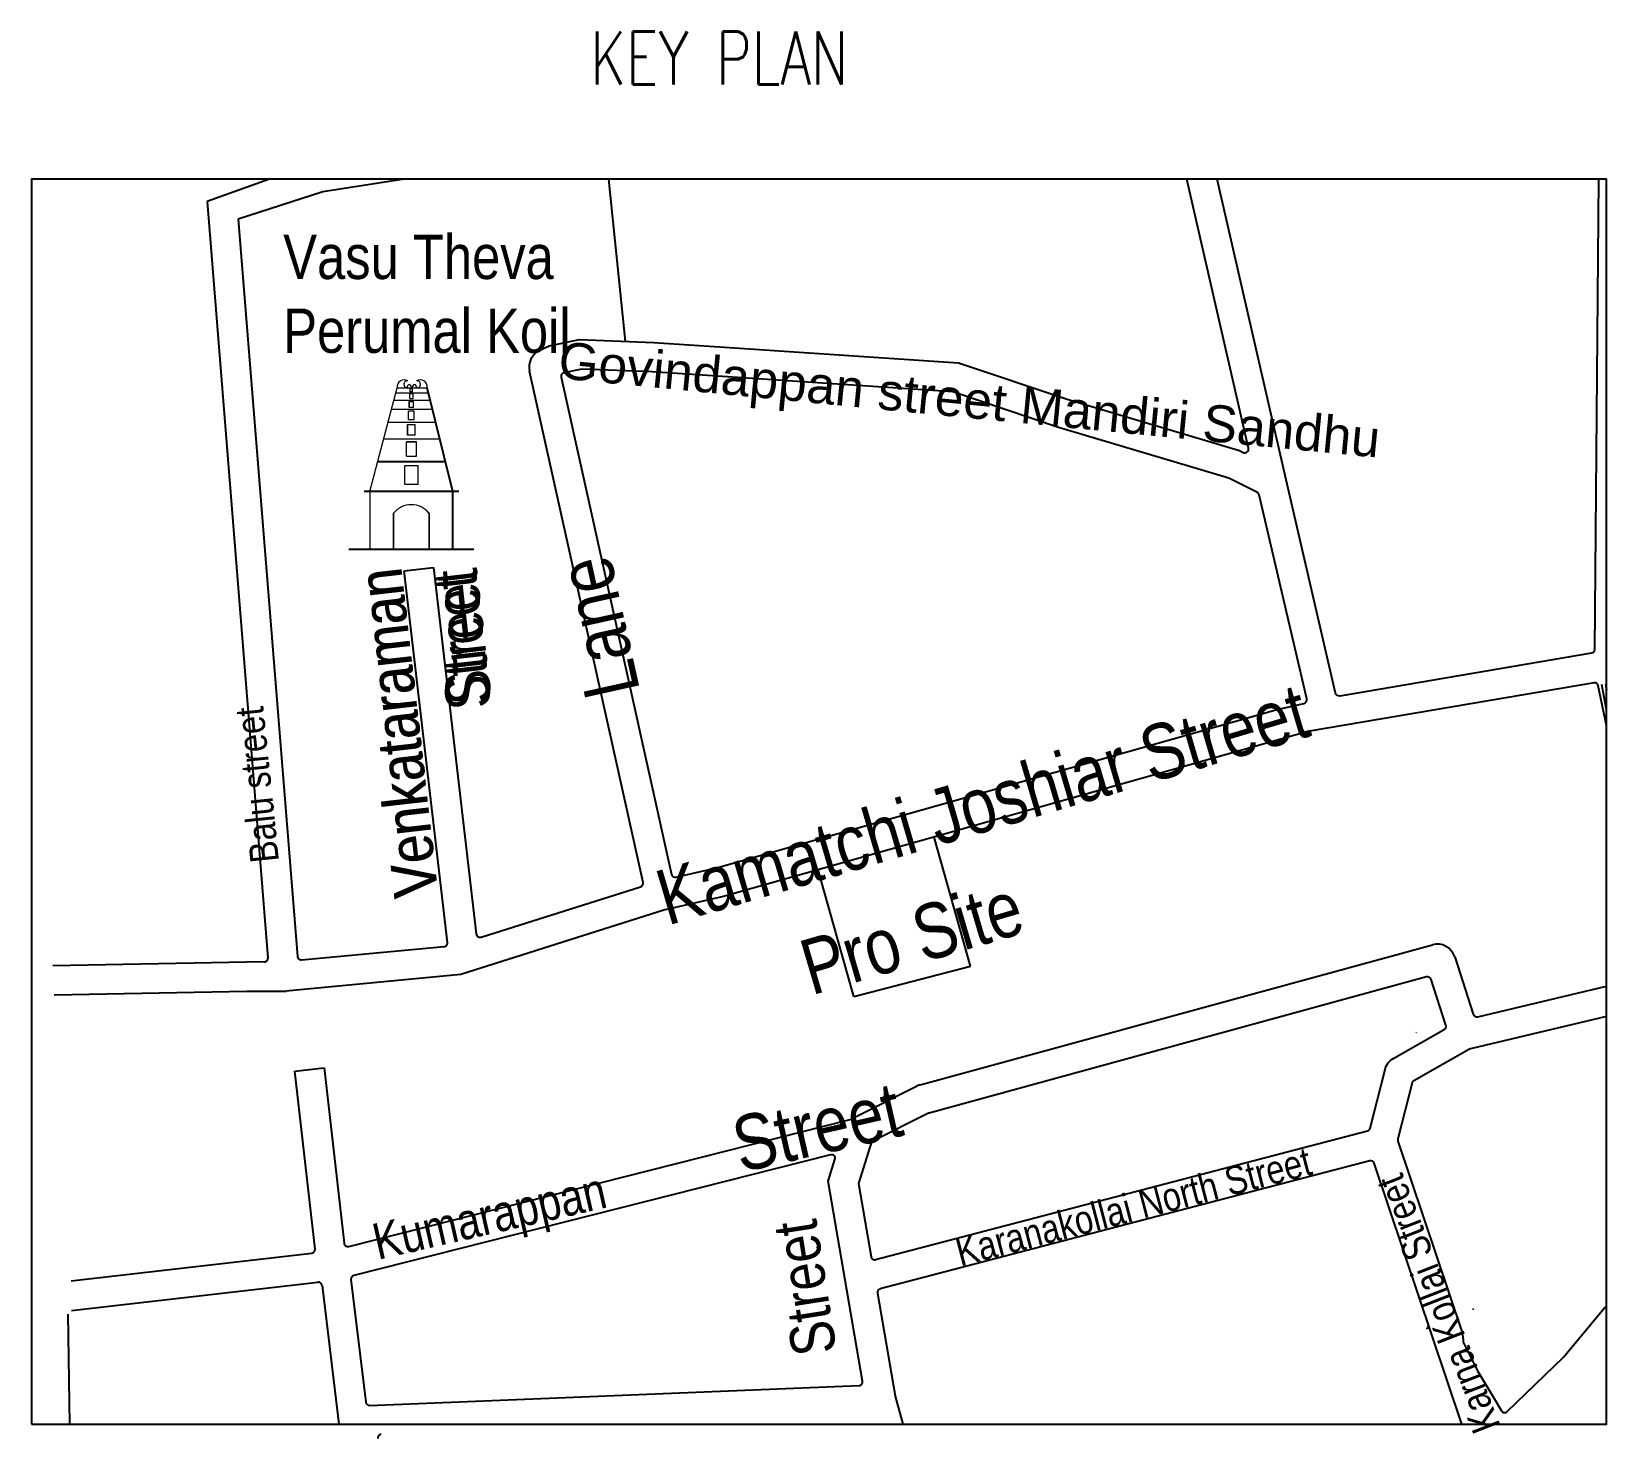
# Model space of a CAD drawing. Header units: metres. Extents: x 54 to 230, y 9 to 104.
# Drawn here: x 131.91 to 161.74, y 36.95 to 63.58 of the extents above; entities that cross this region are included whole.
import ezdxf

# ---------------------------------------------------------------- set-up
doc = ezdxf.new("R2010")
doc.units = ezdxf.units.M
doc.header["$MEASUREMENT"] = 0
doc.layers.add('Land Marks', color=7, linetype='Continuous', lineweight=25)
doc.layers.add('LOCATION_PLAN', color=7, linetype='Continuous', plot=False)
doc.styles.add('15', font='swissc.ttf', dxfattribs={"height": 15})
doc.styles.add('RS1', font='romans.shx', dxfattribs={"width": 0.75})
doc.styles.add('STYLE1', font='swissk.ttf')
doc.styles.add('style2', font='swissc.ttf', dxfattribs={"height": 12})
doc.styles.add('Title Block', font='swissc.ttf')

# ---------------------------------------------------------------- blocks, each defined once
blk = doc.blocks.new('temple')
at = {"layer": 'Land Marks', "lineweight": 13}
for p, q in [((5.75, 15.69), (13.12, 43.78)), ((13.12, 43.78), (21.31, 43.78)), ((16.7, 43.59), (17.35, 43.59)), ((16.7, 42.67), (16.7, 43.59)), ((17.35, 42.67), (17.35, 43.59)), ((28.22, 15.69), (21.31, 43.78)), ((12.24, 40.41), (22.14, 40.41)), ((21.67, 42.33), (12.74, 42.33)), ((16.45, 40.07), (17.6, 40.07)), ((16.45, 38.44), (16.45, 40.07)), ((17.6, 38.44), (16.45, 38.44)), ((17.45, 42.08), (16.59, 42.08)), ((16.59, 40.85), (16.59, 42.08)), ((16.59, 40.85), (17.45, 40.85)), ((17.35, 42.67), (16.7, 42.67)), ((17.45, 40.85), (17.45, 42.08)), ((17.6, 38.44), (17.6, 40.07)), ((10.67, 34.43), (23.61, 34.43)), ((22.77, 37.85), (11.57, 37.85)), ((17.79, 37.4), (16.25, 37.4)), ((16.25, 35.21), (16.25, 37.4)), ((16.25, 35.21), (17.79, 35.21)), ((17.79, 35.21), (17.79, 37.4)), ((16, 33.83), (18.05, 33.83)), ((16, 30.92), (16, 33.83)), ((18.05, 30.92), (16, 30.92)), ((18.05, 30.92), (18.05, 33.83)), ((24.73, 29.87), (9.47, 29.87)), ((18.39, 29.07), (15.66, 29.07)), ((15.66, 25.19), (15.66, 29.07)), ((18.39, 25.19), (18.39, 29.07)), ((7.88, 23.79), (26.23, 23.79)), ((15.2, 22.72), (18.84, 22.72)), ((15.2, 17.55), (15.2, 22.72)), ((15.66, 25.19), (18.39, 25.19)), ((18.84, 17.55), (18.84, 22.72)), ((18.84, 17.55), (15.2, 17.55)), ((29.86, 15.69), (4.18, 15.69)), ((5.75, 15.69), (5.75, 0)), ((28.22, 0), (28.22, 15.69)), ((12.2, 0), (12.2, 9.82)), ((21.78, 9.82), (21.78, 0)), ((0, 0), (33.97, 0))]:
    blk.add_line(p, q, dxfattribs=at)
for centre, radius, start, end in [((15.04, 43.98), 1.93, 58.4326, 186.1261), ((15.9, 44.7), 0.94, 80.0761, 261.0016), ((17.06, 43.5), 1.34, 117.5341, 168.3157), ((15.82, 43.5), 1.34, 11.6843, 62.4659), ((18.45, 43.5), 1.34, 117.5341, 168.3157), ((17.21, 43.5), 1.34, 11.6843, 62.4659), ((19.39, 43.98), 1.93, 353.8739, 121.5674), ((18.54, 44.7), 0.94, 278.9984, 99.9239), ((16.99, 5.84), 6.23, 39.7062, 140.2938)]:
    blk.add_arc(centre, radius, start, end, dxfattribs=at)

msp = doc.modelspace()

# ---------------------------------------------------------------- linework, layer by layer
at = {"linetype": 'Continuous'}
for p, q in [((136.417, 60.784), (135.238, 60.364)), ((135.238, 60.364), (136.389, 46.048)), ((142.336, 57.187), (141.995, 57.119)), ((136.318, 45.972), (132.316, 45.898)), ((158.133, 44.633), (158.139, 44.639)), ((146.996, 41.818), (147.126, 42.231)), ((146.781, 40.561), (146.82, 40.601)), ((132.67, 39.376), (137.335, 39.909)), ((137.413, 39.848), (137.729, 37.223)), ((137.962, 39.958), (138.242, 37.639)), ((159.204, 39.394), (159.223, 39.413)), ((132.639, 37.223), (132.608, 39.306))]:
    msp.add_line(p, q, dxfattribs=at)
for p, q in [((136.417, 60.784), (135.238, 60.364)), ((137.428, 60.544), (135.825, 60.026)), ((137.428, 60.544), (135.825, 60.026)), ((138.968, 60.784), (137.428, 60.544)), ((138.968, 60.784), (137.428, 60.544)), ((143.162, 57.715), (142.845, 60.784)), ((154.958, 55.692), (153.788, 60.784)), ((135.238, 60.364), (136.389, 46.048)), ((135.825, 60.026), (136.947, 46.074)), ((135.825, 60.026), (136.947, 46.074)), ((141.527, 57.539), (141.715, 57.632)), ((141.527, 57.539), (141.715, 57.632)), ((141.715, 57.632), (142.291, 57.748)), ((141.715, 57.632), (142.291, 57.748)), ((142.291, 57.748), (143.697, 57.695)), ((143.697, 57.695), (145.222, 57.594)), ((145.222, 57.594), (149.467, 57.311)), ((149.467, 57.311), (151.525, 56.618)), ((143.493, 47.476), (141.343, 57.15)), ((141.941, 57.035), (144.031, 47.627)), ((142.336, 57.187), (141.995, 57.119)), ((143.668, 57.137), (142.336, 57.187)), ((145.185, 57.036), (143.668, 57.137)), ((149.358, 56.758), (145.185, 57.036)), ((139.889, 54.875), (139.406, 56.837)), ((151.357, 56.085), (149.358, 56.758)), ((151.525, 56.618), (154.789, 55.649)), ((154.583, 55.127), (151.357, 56.085)), ((154.789, 55.649), (154.859, 55.614)), ((138.468, 55.442), (139.75, 55.442)), ((155.125, 54.857), (154.583, 55.127)), ((140.004, 54.875), (138.21, 54.875)), ((139.889, 53.78), (139.889, 54.875)), ((156.059, 50.948), (155.161, 54.81)), ((137.918, 53.78), (140.291, 53.78)), ((138.966, 53.369), (139.522, 53.432)), ((138.966, 53.369), (139.522, 53.432)), ((139.522, 53.432), (140.333, 46.499)), ((139.522, 53.432), (140.333, 46.499)), ((139.789, 46.337), (138.966, 53.369)), ((139.789, 46.337), (138.966, 53.369)), ((161.5, 51.253), (156.115, 50.339)), ((161.5, 51.253), (156.115, 50.339)), ((161.737, 50.442), (161.58, 51.198)), ((161.737, 50.442), (161.58, 51.198)), ((161.737, 50.742), (161.647, 51.22)), ((161.717, 51.227), (161.737, 51.122)), ((144.881, 47.748), (155.478, 50.74)), ((155.478, 50.74), (156.007, 50.864)), ((156.108, 50.337), (145.019, 47.207)), ((156.108, 50.337), (145.019, 47.207)), ((149.696, 45.892), (149.007, 48.332)), ((144.115, 47.574), (144.881, 47.748)), ((147.484, 45.316), (146.808, 47.712)), ((140.424, 46.44), (143.445, 47.394)), ((145.019, 47.207), (143.911, 46.955)), ((143.905, 46.953), (140.039, 45.732)), ((143.905, 46.953), (140.039, 45.732)), ((137.025, 46.01), (139.728, 46.26)), ((137.025, 46.01), (139.728, 46.26)), ((148.737, 43.642), (158.439, 46.295)), ((136.318, 45.972), (132.316, 45.898)), ((158.864, 46.065), (159.214, 44.98)), ((140.039, 45.732), (136.732, 45.416)), ((140.039, 45.732), (136.732, 45.416)), ((147.484, 45.316), (149.696, 45.892)), ((135.991, 45.413), (132.339, 45.338)), ((135.991, 45.413), (132.339, 45.338)), ((136.694, 45.413), (135.991, 45.413)), ((136.694, 45.413), (135.991, 45.413)), ((159.297, 44.933), (161.737, 45.511)), ((161.737, 44.937), (159.16, 44.327)), ((159.142, 44.32), (158.088, 43.722)), ((136.897, 43.901), (137.452, 43.964)), ((136.897, 43.901), (137.452, 43.964)), ((137.282, 40.536), (136.897, 43.901)), ((137.282, 40.536), (136.897, 43.901)), ((137.452, 43.964), (137.832, 40.646)), ((137.452, 43.964), (137.832, 40.646)), ((147.43, 42.995), (148.673, 43.617)), ((158.055, 43.679), (157.785, 42.619)), ((137.918, 40.586), (147.415, 42.99)), ((157.786, 42.579), (159.004, 38.957)), ((157.253, 42.207), (147.98, 39.78)), ((158.998, 37.223), (157.337, 42.161)), ((132.661, 39.937), (137.22, 40.459)), ((132.661, 39.937), (137.22, 40.459)), ((147.929, 39.701), (148.265, 37.756)), ((160.921, 38.49), (161.695, 39.419)), ((161.695, 39.419), (161.737, 39.448)), ((159.022, 38.846), (159.022, 38.771)), ((159.022, 38.771), (159.292, 38.231)), ((159.856, 37.46), (160.921, 38.49)), ((159.292, 38.231), (159.589, 37.736)), ((148.267, 37.749), (148.414, 37.223)), ((159.589, 37.736), (159.748, 37.474))]:
    msp.add_line(p, q)
at = {"lineweight": 13}
for p, q in [((138.319, 54.875), (138.834, 56.837)), ((139.431, 56.737), (138.808, 56.737)), ((138.834, 56.837), (139.406, 56.837)), ((139.077, 56.633), (139.077, 56.719)), ((139.137, 56.719), (139.077, 56.719)), ((139.084, 56.76), (139.084, 56.824)), ((139.084, 56.824), (139.129, 56.824)), ((139.129, 56.76), (139.084, 56.76)), ((139.129, 56.76), (139.129, 56.824)), ((139.137, 56.633), (139.137, 56.719)), ((139.508, 56.423), (138.726, 56.423)), ((138.773, 56.602), (139.464, 56.602)), ((139.16, 56.392), (139.053, 56.392)), ((139.053, 56.239), (139.053, 56.392)), ((139.066, 56.464), (139.066, 56.579)), ((139.066, 56.579), (139.147, 56.579)), ((139.147, 56.464), (139.066, 56.464)), ((139.077, 56.633), (139.137, 56.633)), ((139.147, 56.464), (139.147, 56.579)), ((139.16, 56.239), (139.16, 56.392)), ((138.663, 56.184), (139.567, 56.184)), ((139.035, 55.939), (139.035, 56.143)), ((139.035, 56.143), (139.178, 56.143)), ((139.053, 56.239), (139.16, 56.239)), ((139.178, 55.939), (139.178, 56.143)), ((139.645, 55.866), (138.579, 55.866)), ((139.202, 55.81), (139.011, 55.81)), ((139.011, 55.539), (139.011, 55.81)), ((139.178, 55.939), (139.035, 55.939)), ((139.202, 55.539), (139.202, 55.81)), ((139.011, 55.539), (139.202, 55.539)), ((138.98, 55.367), (139.234, 55.367)), ((138.98, 55.006), (138.98, 55.367)), ((139.234, 55.006), (139.234, 55.367)), ((139.234, 55.006), (138.98, 55.006)), ((138.319, 54.875), (138.319, 53.78)), ((138.77, 53.78), (138.77, 54.466)), ((139.439, 54.466), (139.439, 53.78))]:
    msp.add_line(p, q, dxfattribs=at)
msp.add_lwpolyline([(161.586, 60.784), (161.509, 51.88, -0.3633), (161.451, 51.811), (156.688, 51.003, -0.396663), (156.608, 51.056), (155.668, 55.096), (154.362, 60.784)], format="xyb")
for points in [[(158.662, 44.69, 0.355833), (158.694, 44.772), (158.414, 45.639, 0.401015), (158.329, 45.685), (148.911, 43.11, 0.049216), (148.898, 43.105), (147.818, 42.565), (147.57, 41.779), (147.81, 40.391, 0.43927), (147.896, 40.336), (157.21, 42.773, 0.272873), (157.26, 42.823), (157.543, 43.932, -0.204251), (157.709, 44.15)], [(138.314, 37.577), (147.584, 37.954, 0.452992), (147.65, 38.036), (146.996, 41.818), (147.126, 42.231, 0.587449), (147.043, 42.319), (138.014, 40.034, 0.377266), (137.962, 39.958), (138.242, 37.639, 0.391109)]]:
    msp.add_lwpolyline(points, format="xyb", close=True)
for centre, radius, start, end in [((141.684, 57.226), 0.349, 116.5651, 192.5288), ((141.684, 57.226), 0.349, 116.5651, 192.5288), ((142.009, 57.05), 0.0698, 101.3099, 192.5288), ((154.89, 55.677), 0.0698, 243.4349, 12.9381), ((155.093, 54.794), 0.0698, 13.0919, 63.4349), ((161.512, 51.184), 0.0698, 11.6894, 99.6375), ((161.512, 51.184), 0.0698, 11.6894, 99.6375), ((155.991, 50.932), 0.0698, 283.2405, 13.0919), ((156.127, 50.27), 0.0698, 99.6375, 105.7642), ((143.424, 47.461), 0.0698, 287.5256, 12.5288), ((144.1, 47.642), 0.0698, 192.5288, 282.8043), ((143.926, 46.887), 0.0698, 102.8043, 107.5256), ((143.926, 46.887), 0.0698, 102.8043, 107.5256), ((139.72, 46.329), 0.0698, 276.3402, 6.4703), ((139.72, 46.329), 0.0698, 276.3402, 6.4703), ((140.403, 46.507), 0.0698, 186.4703, 287.5256), ((140.403, 46.507), 0.0698, 186.4703, 287.5256), ((158.531, 45.958), 0.349, 17.8887, 105.2947), ((136.319, 46.042), 0.0698, 269.2262, 4.5978), ((137.017, 46.08), 0.0698, 184.5978, 276.3402), ((137.017, 46.08), 0.0698, 184.5978, 276.3402), ((136.694, 45.763), 0.349, 270, 276.3402), ((136.694, 45.763), 0.349, 270, 276.3402), ((159.281, 45.001), 0.0698, 197.8887, 283.3245), ((159.176, 44.259), 0.0698, 103.3245, 119.5397), ((148.829, 43.305), 0.349, 105.2947, 116.5651), ((158.122, 43.662), 0.0698, 119.5397, 165.7154), ((147.398, 43.058), 0.0698, 284.2026, 296.5651), ((157.852, 42.602), 0.0698, 165.7154, 198.583), ((157.271, 42.139), 0.0698, 18.583, 104.6639), ((137.901, 40.654), 0.0698, 186.5198, 284.2026), ((137.901, 40.654), 0.0698, 186.5198, 284.2026), ((137.212, 40.528), 0.0698, 276.5198, 6.5198), ((137.212, 40.528), 0.0698, 276.5198, 6.5198), ((147.998, 39.712), 0.0698, 104.6639, 189.8061), ((158.297, 39.087), 0.0698, 294.6769, 18.583), ((158.673, 38.846), 0.349, 0, 18.583), ((148.334, 37.768), 0.0698, 189.8061, 195.6422), ((159.808, 37.51), 0.0698, 211.1988, 314.0412)]:
    msp.add_arc(centre, radius, start, end)
for centre, radius, start, end in [((138.969, 56.852), 0.135, 58.4326, 186.1261), ((139.028, 56.902), 0.0657, 80.0761, 261.0016), ((139.272, 56.852), 0.135, 353.8739, 121.5674), ((139.213, 56.902), 0.0657, 278.9984, 99.9239), ((139.11, 56.818), 0.0939, 117.5341, 168.3157), ((139.023, 56.818), 0.0939, 11.6843, 62.4659), ((139.207, 56.818), 0.0939, 117.5341, 168.3157), ((139.12, 56.818), 0.0939, 11.6843, 62.4659), ((139.104, 54.188), 0.435, 39.7062, 140.2938)]:
    msp.add_arc(centre, radius, start, end, dxfattribs=at)
at = {"linetype": 'Continuous'}
for centre, start, end in [((142.009, 57.05), 101.3099, 192.5288), ((144.1, 47.642), 192.5288, 282.8043), ((136.319, 46.042), 269.2262, 4.5978), ((147.06, 42.252), 342.4744, 104.2026), ((138.031, 39.967), 104.2026, 186.8817), ((137.343, 39.84), 6.8817, 96.5198), ((138.311, 37.647), 186.8817, 272.3255), ((138.537, 36.957), 92.3255, 185.4403)]:
    msp.add_arc(centre, 0.0698, start, end, dxfattribs=at)
at = {"layer": 'LOCATION_PLAN', "color": 7}
msp.add_lwpolyline([(131.912, 37.223), (161.737, 37.223), (161.737, 60.784), (131.912, 60.784)], close=True, dxfattribs=at)

# ---------------------------------------------------------------- block references
at = {"xscale": 0.0698429184466698, "yscale": 0.0698429184466698, "zscale": 0.0698429184466698}
msp.add_blockref('temple', (137.918, 53.78), dxfattribs=at)

# ---------------------------------------------------------------- texts
for s, height, rotation, style, p in [('Venkataraman', 0.83812, 96.4703, 'style2', (139.616, 47.259)), ('Street', 0.8381, 96.4703, 'style2', (140.629, 50.9)), ('Lane', 1.0476, 102.4788, 'Title Block', (143.438, 51.107)), ('Balu street', 0.54049, 95.8342, '15', (136.599, 47.877)), ('Street', 1.0476, 12.8872, '15', (145.342, 41.981)), ('Kumarappan', 0.6846, 12.8872, '15', (138.47, 40.33)), ('Street', 0.8381, 98.8051, 'style2', (147.161, 38.596))]:
    msp.add_text(s, height=height, rotation=rotation, dxfattribs=dict(style=style)).set_placement(p)
at = {"color": 4, "insert": (142.496, 63.579), "char_height": 1, "width": 15.43301, "attachment_point": 1, "style": 'RS1'}
msp.add_mtext('\\A1;KEY PLAN', dxfattribs=at)
at = {"insert": (136.679, 59.733), "char_height": 0.83812, "attachment_point": 1, "style": 'style2'}
msp.add_mtext_dynamic_manual_height_columns('Vasu Theva\\PPerumal Koil', width=6.04497, gutter_width=4.191, heights=[0], dxfattribs=at)
msp.add_mtext_dynamic_manual_height_columns('Vasu Theva\\PPerumal Koil', width=6.04497, gutter_width=4.191, heights=[0], dxfattribs=at)
at = {"attachment_point": 1}
for s, insert, char_height, width, rotation, style in [('Govindappan street Mandiri Sandhu', (141.934, 57.715), 0.69843, 21.30646, 354.4701, 'STYLE1'), ('Kamatchi Joshiar Street', (143.657, 47.66), 1.04764, 24.40079, 16.4285, '15'), ('Pro Site', (146.385, 46.338), 1.0476, 24.40079, 16.4285, '15')]:
    msp.add_mtext(s, dxfattribs=dict(at, insert=insert, char_height=char_height, width=width, rotation=rotation, style=style))
for s, width, insert, char_height, rotation, style in [('{\\W1.97293; }Venkataraman \\P{\\W7.39137;  }Street', 6.49332, (138.844, 46.624), 0.83812, 96.4703, 'style2'), ('Karanakollai North Street', 32.72896, (149.364, 40.727), 0.54049, 14.6639, '15'), ('Karna Kollai Street', 19.72868, (159.229, 36.994), 0.54049, 111.2513, 'style2')]:
    msp.add_mtext_dynamic_manual_height_columns(s, width=width, gutter_width=2.095, heights=[0], dxfattribs=dict(at, insert=insert, char_height=char_height, rotation=rotation, style=style))

doc.saveas('drawing.dxf')
